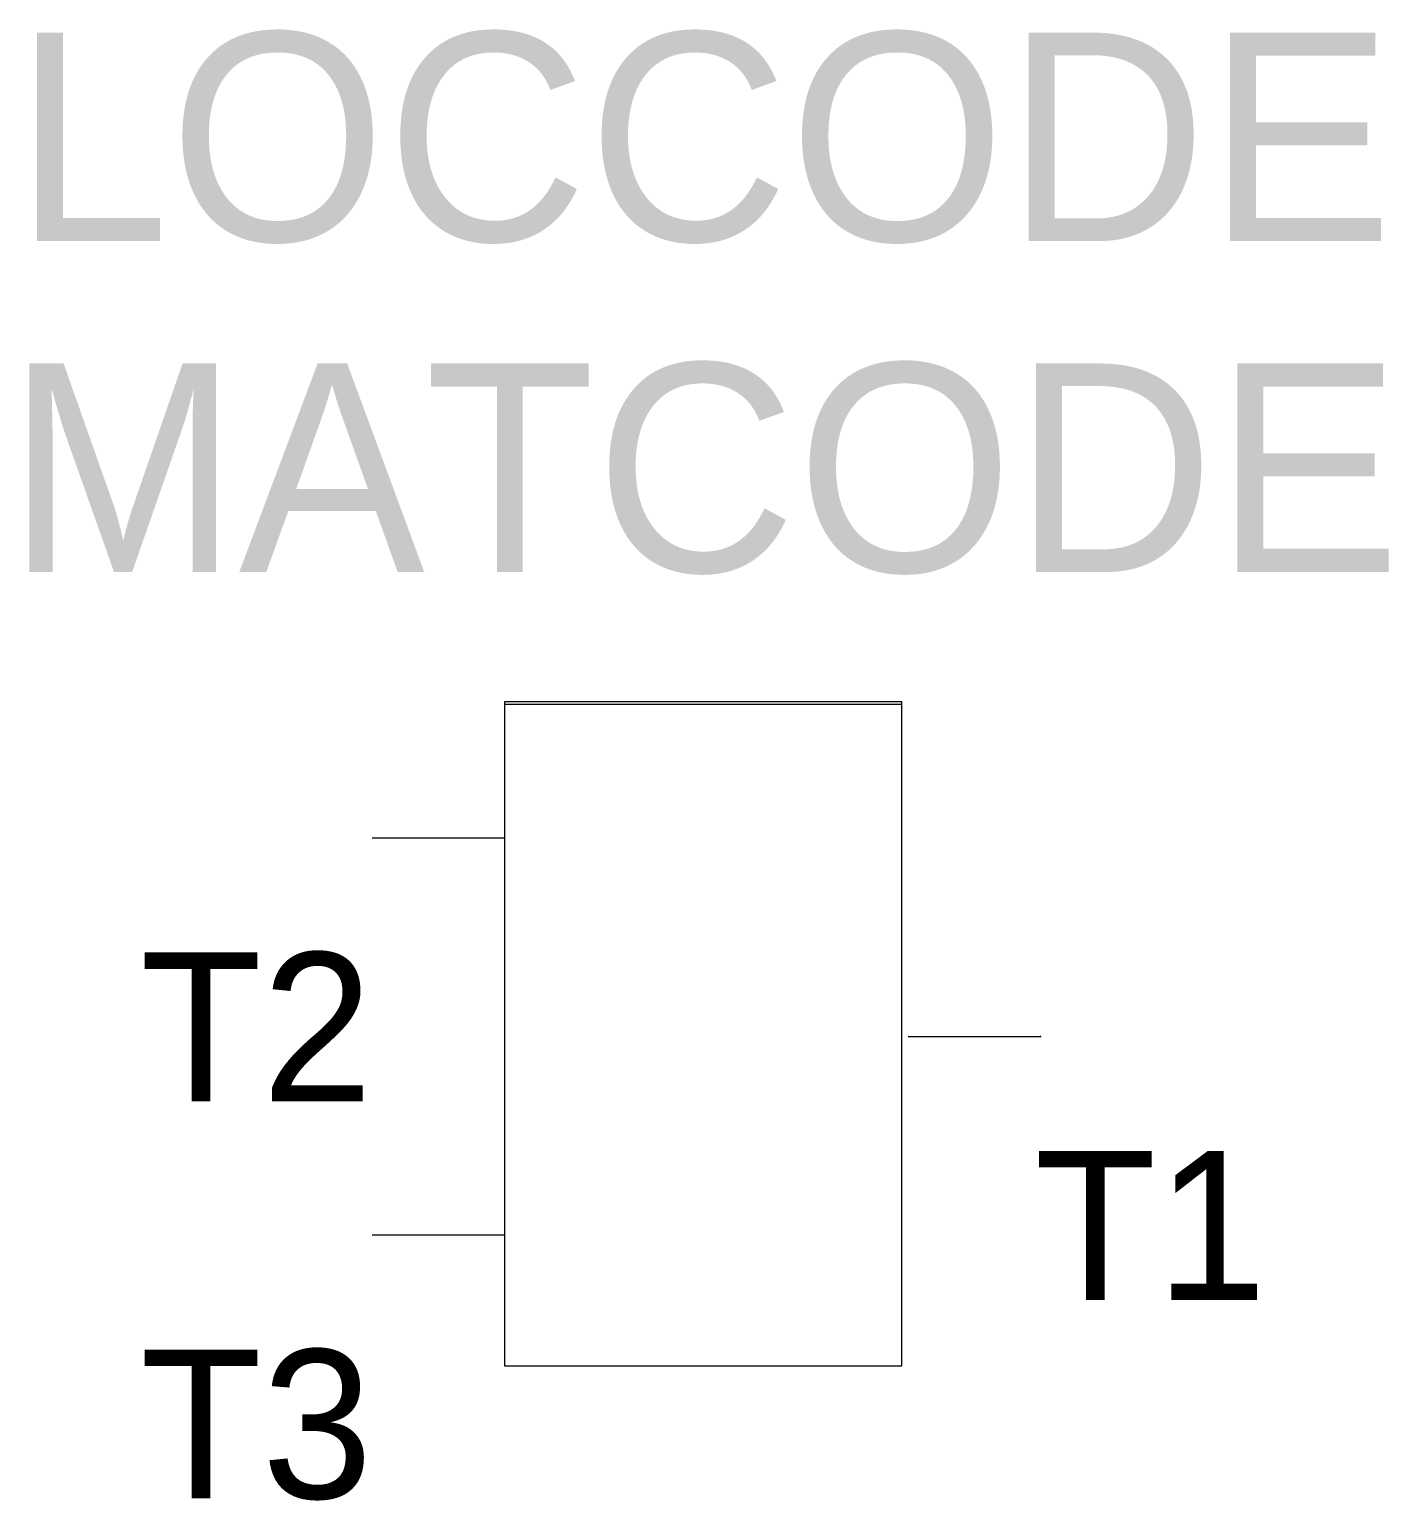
# Model space of a CAD drawing. Extents: x -10.2 to 10.3, y -7 to 15.2.
import ezdxf
from ezdxf.enums import TextEntityAlignment as Align

# ---------------------------------------------------------------- set-up
doc = ezdxf.new("R2010")
doc.units = 0
doc.layers.get('0').update_dxf_attribs({"linetype": 'CONTINUOUS'})
doc.layers.add('C', color=6, linetype='CONTINUOUS')
doc.layers.add('T2', color=1, linetype='CONTINUOUS')

msp = doc.modelspace()

# ---------------------------------------------------------------- linework, layer by layer
at = {"color": 0}
for p, q in [((2.995, 5.035), (-3.005, 5.035)), ((-3.005, 5.035), (-3.005, 0.035)), ((2.995, 0.035), (2.995, 5.035)), ((-5.005, 2.981), (-3.005, 2.981)), ((-3.005, 0.035), (-3.005, -4.997)), ((2.995, -4.997), (2.995, 0.035)), ((3.09, -0.019), (5.09, -0.019)), ((-5.005, -3.019), (-3.005, -3.019)), ((-3.005, -4.997), (2.995, -4.997))]:
    msp.add_line(p, q, dxfattribs=at)
at = {"color": 0, "linetype": 'CONTINUOUS'}
msp.add_line((-3, 5), (3, 5), dxfattribs=at)
at = {"layer": 'C', "color": 0, "linetype": 'CONTINUOUS'}
msp.add_point((5.09, -0.019), dxfattribs=at)

# ---------------------------------------------------------------- texts
at = {"color": 0, "linetype": 'CONTINUOUS'}
for tag, p in [('LOCCODE', (0, 12)), ('MATCODE', (0, 7))]:
    msp.add_attdef(tag, text='', height=3.15, dxfattribs=at).set_placement(p, align=Align.CENTER)
at = {"layer": 'T2', "color": 0, "linetype": 'CONTINUOUS'}
for tag, p in [('T2', (-5, -1)), ('T3', (-5, -7))]:
    msp.add_attdef(tag, text='', height=2.25, dxfattribs=at).set_placement(p, align=Align.RIGHT)
msp.add_attdef('T1', (5, -4), '', height=2.25, dxfattribs=at)

doc.saveas('drawing.dxf')
